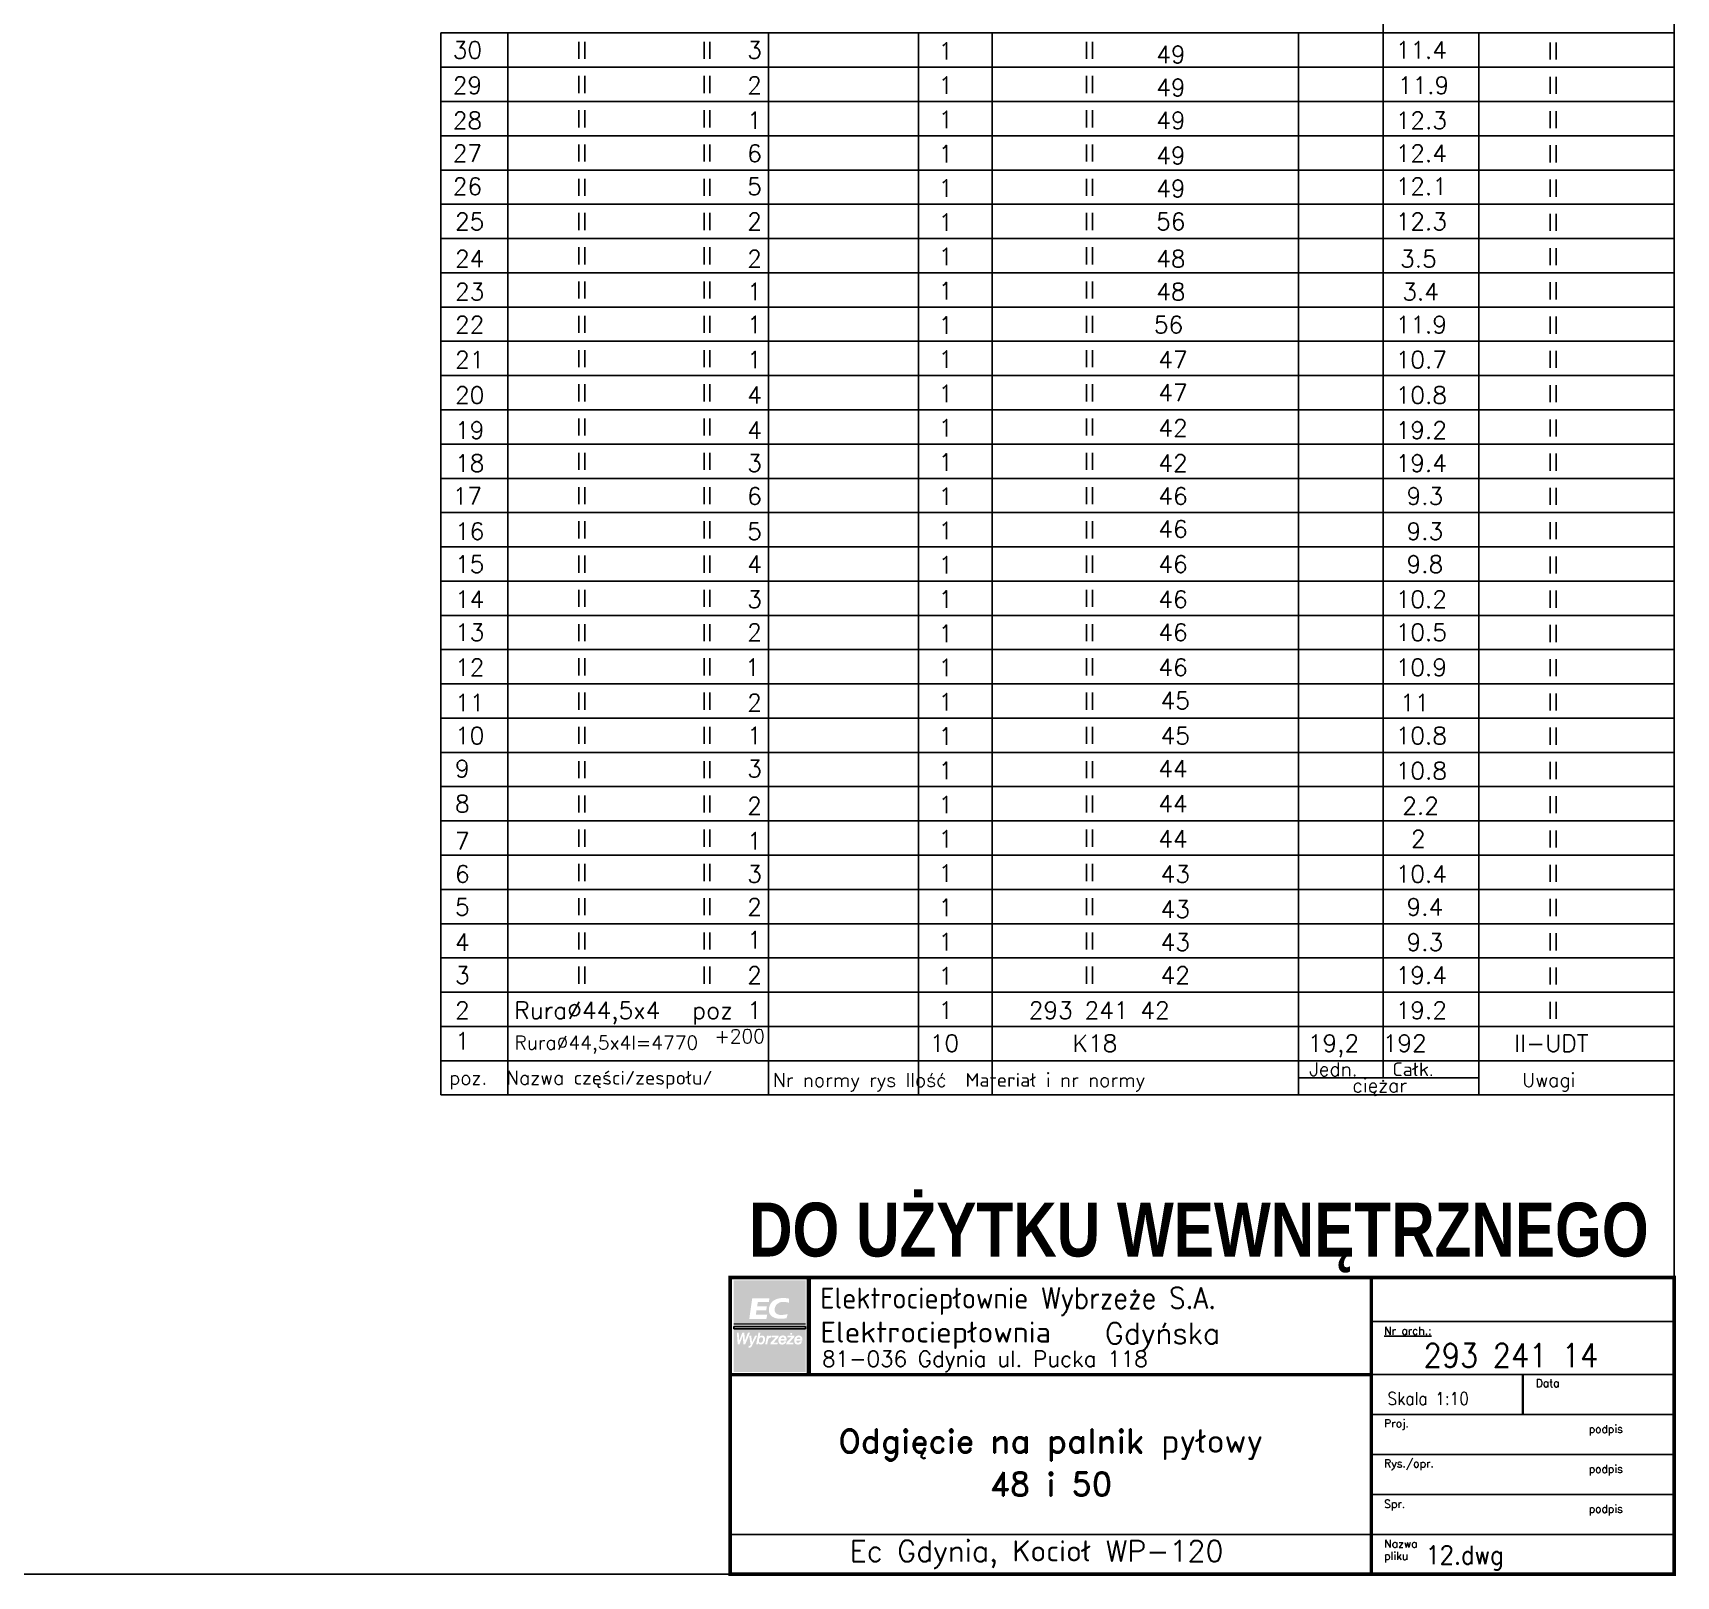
# Model space of a CAD drawing. Extents: x 5 to 1183, y 5 to 835.
# Drawn here: x 943.5 to 1183.3, y 4.7 to 230 of the extents above; entities that cross this region are included whole.
import ezdxf
from ezdxf.enums import TextEntityAlignment as Align

# ---------------------------------------------------------------- set-up
doc = ezdxf.new("R2010")
doc.units = 0
doc.header["$MEASUREMENT"] = 0
doc.linetypes.add('ACAD_ISO02W100', pattern=[15, 12, -3])
doc.layers.get('0').update_dxf_attribs({"linetype": 'CONTINUOUS'})
for name, color, linetype in [('CIENKA', 3, 'CONTINUOUS'), ('DO UŻYTKU WEWN', 5, 'CONTINUOUS'), ('LOGO', 7, 'CONTINUOUS'), ('TABELKA', 7, 'CONTINUOUS'), ('TABELKA_TRESC', 7, 'CONTINUOUS')]:
    doc.layers.add(name, color=color, linetype=linetype)
doc.styles.add('Arial_CE', font='ARIALBD.TTF')
doc.styles.add('PROSTA', font='romans', dxfattribs={"width": 0.9})
doc.styles.add('ROMAND', font='romand')
doc.styles.add('ROMANS', font='romans')

# ---------------------------------------------------------------- blocks, each defined once
blk = doc.blocks.new('DO_UŻYTKU_WEWN')
at = {"layer": 'DO UŻYTKU WEWN', "style": 'Arial_CE', "width": 0.8}
blk.add_text('DO UŻYTKU WEWNĘTRZNEGO', height=5.3731, dxfattribs=at).set_placement((77.43, 40.45))
blk = doc.blocks.new('tab_pdst1b')
at = {"layer": 'LOGO'}
h = blk.add_hatch(color=5, dxfattribs=at)
h.paths.add_polyline_path([(-108.29, 36.63), (-117.26, 36.63), (-117.26, 31.24), (-108.29, 31.24)])
h.paths.add_polyline_path([(-114.95, 34.41), (-112.81, 34.41), (-112.87, 33.95), (-114.24, 33.95), (-114.34, 33.41), (-113.12, 33.41), (-113.2, 32.92), (-114.41, 32.92), (-114.5, 32.35), (-113.08, 32.35), (-113.18, 31.85), (-115.31, 31.85)], flags=16)
edge = h.paths.add_edge_path(flags=16)
edge.add_spline(control_points=[(-110.67, 31.92), (-110.71, 31.91), (-110.87, 31.89), (-111.19, 31.88), (-111.58, 31.86), (-111.95, 31.9), (-112.24, 32), (-112.48, 32.14), (-112.66, 32.31), (-112.81, 32.54), (-112.89, 32.88), (-112.86, 33.26), (-112.73, 33.6), (-112.58, 33.85), (-112.41, 34.04), (-112.2, 34.18), (-111.94, 34.31), (-111.65, 34.39), (-111.37, 34.44), (-111.12, 34.45), (-110.87, 34.44), (-110.61, 34.42), (-110.44, 34.39), (-110.35, 34.37)], knot_values=[0, 0, 0, 0, 5.545117, 20.150081, 39.09584, 53.028048, 66.507904, 76.187208, 86.912886, 96.947777, 109.850248, 128.63836, 143.373689, 154.673763, 164.585796, 174.096456, 185.785444, 200.408128, 210.777718, 221.391979, 230.864857, 242.080635, 252.890603, 252.890603, 252.890603, 252.890603], degree=3, periodic=0)
edge.add_line((-110.35, 34.37), (-110.35, 33.86))
edge.add_spline(control_points=[(-110.35, 33.86), (-110.42, 33.87), (-110.57, 33.9), (-110.81, 33.96), (-111.06, 33.97), (-111.31, 33.95), (-111.52, 33.9), (-111.71, 33.78), (-111.88, 33.67), (-112.01, 33.51), (-112.09, 33.34), (-112.14, 33.15), (-112.18, 32.95), (-112.12, 32.75), (-112.02, 32.59), (-111.87, 32.45), (-111.67, 32.37), (-111.45, 32.32), (-111.21, 32.33), (-110.91, 32.37), (-110.67, 32.41), (-110.53, 32.44)], knot_values=[0, 0, 0, 0, 8.321333, 18.984213, 30.931162, 39.111334, 49.311486, 57.534285, 67.003222, 73.986253, 82.622997, 89.878916, 98.450161, 107.036266, 114.863509, 122.099211, 131.599549, 140.886681, 149.410568, 160.852747, 178.946696, 178.946696, 178.946696, 178.946696], degree=3, periodic=0)
edge.add_line((-110.53, 32.44), (-110.67, 31.92))
blk.add_hatch(color=1, dxfattribs=at).paths.add_polyline_path([(-108.29, 30.6), (-108.29, 30.89), (-117.26, 30.89), (-117.26, 30.6)])
h = blk.add_hatch(color=5, dxfattribs=at)
h.paths.add_polyline_path([(-108.29, 30.6), (-117.26, 30.6), (-117.26, 25.24), (-108.29, 25.24)])
h.paths.add_polyline_path([(-111.65, 29.75), (-111.69, 29.54), (-112.28, 28.9), (-111.76, 28.9), (-111.8, 28.68), (-112.69, 28.68), (-112.64, 28.89), (-112.04, 29.53), (-112.54, 29.53), (-112.49, 29.75)], flags=16)
edge = h.paths.add_edge_path(flags=16)
edge.add_spline(control_points=[(-110.71, 29.03), (-110.72, 28.99), (-110.73, 28.92), (-110.8, 28.83), (-110.86, 28.76), (-110.94, 28.7), (-111.04, 28.67), (-111.14, 28.64), (-111.25, 28.65), (-111.37, 28.65), (-111.49, 28.69), (-111.58, 28.77), (-111.62, 28.88), (-111.67, 28.98), (-111.69, 29.1), (-111.69, 29.23), (-111.66, 29.35), (-111.62, 29.47), (-111.55, 29.57), (-111.47, 29.66), (-111.36, 29.74), (-111.23, 29.77), (-111.1, 29.78), (-111, 29.77), (-110.9, 29.73), (-110.8, 29.68), (-110.73, 29.59), (-110.68, 29.49), (-110.67, 29.37), (-110.67, 29.27), (-110.67, 29.18), (-110.68, 29.13), (-110.68, 29.11)], knot_values=[0, 0, 0, 0, 5.330932, 8.971056, 13.059181, 17.216661, 21.006275, 25.22356, 30.014155, 34.64093, 40.560546, 45.515219, 49.125755, 54.74064, 59.129202, 64.005573, 69.86606, 74.838632, 79.660708, 84.426811, 89.397025, 96.160564, 100.53013, 105.262004, 109.134814, 113.835904, 118.174181, 122.775678, 128.168823, 132.247241, 135.892083, 138.428178, 138.428178, 138.428178, 138.428178], degree=3, periodic=0)
edge.add_line((-110.68, 29.11), (-111.41, 29.11))
edge.add_spline(control_points=[(-111.41, 29.11), (-111.41, 29.1), (-111.41, 29.05), (-111.4, 28.97), (-111.34, 28.9), (-111.25, 28.87), (-111.17, 28.87), (-111.08, 28.89), (-111.02, 28.95), (-111, 29.01), (-110.99, 29.03)], knot_values=[0, 0, 0, 0, 2.171552, 5.597434, 9.572333, 12.998792, 16.725866, 20.260926, 23.649766, 27.244757, 27.244757, 27.244757, 27.244757], degree=3, periodic=0)
edge.add_line((-110.99, 29.03), (-110.71, 29.03))
edge = h.paths.add_edge_path(flags=0)
edge.add_spline(control_points=[(-111.37, 29.32), (-111.36, 29.35), (-111.34, 29.41), (-111.3, 29.49), (-111.24, 29.53), (-111.17, 29.55), (-111.11, 29.55), (-111.05, 29.54), (-111, 29.52), (-110.95, 29.46), (-110.94, 29.39), (-110.94, 29.34), (-110.94, 29.32)], knot_values=[0, 0, 0, 0, 3.944676, 7.5848, 10.389659, 12.91437, 15.581713, 17.84345, 20.185338, 23.149243, 26.400899, 28.731676, 28.731676, 28.731676, 28.731676], degree=3, periodic=0)
edge.add_line((-110.94, 29.32), (-111.37, 29.32))
edge = h.paths.add_edge_path(flags=16)
edge.add_line((-112.56, 29.76), (-112.61, 29.5))
edge.add_spline(control_points=[(-112.61, 29.5), (-112.62, 29.5), (-112.64, 29.5), (-112.68, 29.5), (-112.74, 29.5), (-112.81, 29.48), (-112.86, 29.44), (-112.9, 29.38), (-112.94, 29.33), (-112.95, 29.29), (-112.96, 29.27)], knot_values=[0, 0, 0, 0, 0.886286, 2.319551, 5.18608, 8.198293, 10.978112, 13.659275, 16.315534, 18.880324, 18.880324, 18.880324, 18.880324], degree=3, periodic=0)
edge.add_line((-112.96, 29.27), (-113.08, 28.68))
edge.add_line((-113.08, 28.68), (-113.32, 28.68))
edge.add_line((-113.32, 28.68), (-113.11, 29.74))
edge.add_line((-113.11, 29.74), (-112.88, 29.74))
edge.add_line((-112.88, 29.74), (-112.91, 29.6))
edge.add_spline(control_points=[(-112.91, 29.6), (-112.9, 29.62), (-112.88, 29.66), (-112.82, 29.71), (-112.76, 29.74), (-112.69, 29.77), (-112.62, 29.76), (-112.58, 29.76), (-112.56, 29.76)], knot_values=[0, 0, 0, 0, 2.953488, 5.758229, 8.724333, 11.529694, 15.047837, 17.035835, 17.035835, 17.035835, 17.035835], degree=3, periodic=0)
h.paths.add_polyline_path([(-110.53, 29.75), (-109.69, 29.75), (-109.73, 29.54), (-110.32, 28.9), (-109.8, 28.9), (-109.84, 28.68), (-110.72, 28.68), (-110.68, 28.89), (-110.08, 29.53), (-110.58, 29.53)], flags=16)
h.paths.add_polyline_path([(-110.17, 30.09), (-109.96, 30.09), (-110, 29.86), (-110.22, 29.86)], flags=16)
edge = h.paths.add_edge_path(flags=16)
edge.add_spline(control_points=[(-114.02, 29.64), (-114, 29.66), (-113.97, 29.69), (-113.91, 29.74), (-113.84, 29.76), (-113.77, 29.76), (-113.71, 29.77), (-113.65, 29.76), (-113.59, 29.74), (-113.53, 29.72), (-113.48, 29.68), (-113.45, 29.64), (-113.41, 29.59), (-113.38, 29.53), (-113.36, 29.45), (-113.35, 29.37), (-113.35, 29.28), (-113.35, 29.21), (-113.36, 29.15), (-113.38, 29.09), (-113.4, 29.03), (-113.43, 28.96), (-113.47, 28.9), (-113.5, 28.83), (-113.56, 28.77), (-113.62, 28.72), (-113.7, 28.68), (-113.78, 28.65), (-113.87, 28.65), (-113.95, 28.65), (-114.03, 28.68), (-114.1, 28.71), (-114.14, 28.76), (-114.18, 28.8), (-114.19, 28.83), (-114.19, 28.84)], knot_values=[0, 0, 0, 0, 3.159495, 6.022322, 8.885579, 11.904214, 14.390819, 16.894318, 19.501314, 21.905604, 24.393716, 26.938426, 28.93735, 32.012849, 35.436158, 38.947397, 41.930188, 45.600534, 47.852672, 50.035128, 53.072429, 56.034915, 58.913525, 62.378085, 65.633397, 68.496224, 71.983829, 76.078304, 78.914782, 83.069951, 86.238154, 89.136223, 92.10929, 94.384464, 95.792693, 95.792693, 95.792693, 95.792693], degree=3, periodic=0)
edge.add_line((-114.19, 28.84), (-114.22, 28.69))
edge.add_line((-114.22, 28.69), (-114.45, 28.69))
edge.add_line((-114.45, 28.69), (-114.17, 30.11))
edge.add_line((-114.17, 30.11), (-113.93, 30.11))
edge.add_line((-113.93, 30.11), (-114.02, 29.64))
edge = h.paths.add_edge_path(flags=0)
edge.add_spline(control_points=[(-113.94, 29.53), (-113.92, 29.54), (-113.88, 29.56), (-113.8, 29.57), (-113.72, 29.55), (-113.66, 29.51), (-113.62, 29.45), (-113.6, 29.38), (-113.6, 29.29), (-113.61, 29.2), (-113.63, 29.12), (-113.67, 29.04), (-113.7, 28.98), (-113.76, 28.93), (-113.81, 28.89), (-113.87, 28.88), (-113.94, 28.87), (-114.01, 28.89), (-114.09, 28.95), (-114.11, 29.05), (-114.12, 29.13), (-114.11, 29.22), (-114.09, 29.31), (-114.05, 29.39), (-114, 29.47), (-113.96, 29.51), (-113.94, 29.53)], knot_values=[0, 0, 0, 0, 2.843962, 5.963514, 9.237021, 12.607259, 14.683982, 17.356499, 21.75261, 25.858572, 29.024179, 32.184085, 35.59658, 38.395183, 41.050896, 43.894398, 45.928109, 49.184917, 53.321418, 57.041416, 60.841035, 63.90557, 67.692867, 71.737804, 75.475531, 78.808174, 78.808174, 78.808174, 78.808174], degree=3, periodic=0)
edge = h.paths.add_edge_path(flags=16)
edge.add_spline(control_points=[(-108.74, 29.03), (-108.75, 28.99), (-108.76, 28.92), (-108.83, 28.83), (-108.89, 28.76), (-108.97, 28.7), (-109.06, 28.67), (-109.16, 28.64), (-109.28, 28.65), (-109.4, 28.65), (-109.52, 28.69), (-109.61, 28.77), (-109.65, 28.88), (-109.7, 28.98), (-109.72, 29.1), (-109.72, 29.23), (-109.69, 29.35), (-109.65, 29.47), (-109.58, 29.57), (-109.5, 29.66), (-109.39, 29.74), (-109.26, 29.77), (-109.13, 29.78), (-109.03, 29.77), (-108.92, 29.73), (-108.83, 29.68), (-108.76, 29.59), (-108.71, 29.49), (-108.69, 29.37), (-108.7, 29.27), (-108.7, 29.18), (-108.71, 29.13), (-108.71, 29.11)], knot_values=[0, 0, 0, 0, 5.330932, 8.971056, 13.059181, 17.216661, 21.006275, 25.22356, 30.014155, 34.64093, 40.560546, 45.515219, 49.125755, 54.74064, 59.129202, 64.005573, 69.86606, 74.838632, 79.660708, 84.426811, 89.397025, 96.160564, 100.53013, 105.262004, 109.134814, 113.835904, 118.174181, 122.775678, 128.168823, 132.247241, 135.892083, 138.428178, 138.428178, 138.428178, 138.428178], degree=3, periodic=0)
edge.add_line((-108.71, 29.11), (-109.44, 29.11))
edge.add_spline(control_points=[(-109.44, 29.11), (-109.44, 29.1), (-109.44, 29.05), (-109.43, 28.97), (-109.37, 28.9), (-109.28, 28.87), (-109.2, 28.87), (-109.11, 28.89), (-109.05, 28.95), (-109.03, 29.01), (-109.02, 29.03)], knot_values=[0, 0, 0, 0, 2.171552, 5.597434, 9.572333, 12.998792, 16.725866, 20.260926, 23.649766, 27.244757, 27.244757, 27.244757, 27.244757], degree=3, periodic=0)
edge.add_line((-109.02, 29.03), (-108.74, 29.03))
edge = h.paths.add_edge_path(flags=0)
edge.add_spline(control_points=[(-109.4, 29.32), (-109.39, 29.35), (-109.37, 29.41), (-109.33, 29.49), (-109.27, 29.53), (-109.2, 29.55), (-109.14, 29.55), (-109.08, 29.54), (-109.03, 29.52), (-108.98, 29.46), (-108.97, 29.39), (-108.97, 29.34), (-108.97, 29.32)], knot_values=[0, 0, 0, 0, 3.944676, 7.5848, 10.389659, 12.91437, 15.581713, 17.84345, 20.185338, 23.149243, 26.400899, 28.731676, 28.731676, 28.731676, 28.731676], degree=3, periodic=0)
edge.add_line((-108.97, 29.32), (-109.4, 29.32))
edge = h.paths.add_edge_path(flags=16)
edge.add_line((-114.34, 29.74), (-115, 28.45))
edge.add_spline(control_points=[(-115, 28.45), (-115.01, 28.44), (-115.03, 28.41), (-115.06, 28.36), (-115.1, 28.32), (-115.15, 28.29), (-115.21, 28.27), (-115.28, 28.26), (-115.35, 28.27), (-115.4, 28.28), (-115.42, 28.28)], knot_values=[0, 0, 0, 0, 2.417823, 4.2757, 6.544707, 9.314726, 11.848441, 14.45222, 17.769329, 20.448222, 20.448222, 20.448222, 20.448222], degree=3, periodic=0)
edge.add_line((-115.42, 28.28), (-115.38, 28.49))
edge.add_spline(control_points=[(-115.38, 28.49), (-115.37, 28.48), (-115.34, 28.48), (-115.29, 28.48), (-115.25, 28.49), (-115.21, 28.53), (-115.18, 28.58), (-115.16, 28.61), (-115.15, 28.63)], knot_values=[0, 0, 0, 0, 1.772709, 3.536585, 5.600632, 7.472108, 9.838446, 12.543302, 12.543302, 12.543302, 12.543302], degree=3, periodic=0)
edge.add_line((-115.15, 28.63), (-115.32, 29.74))
edge.add_line((-115.32, 29.74), (-115.07, 29.74))
edge.add_line((-115.07, 29.74), (-114.97, 28.93))
edge.add_line((-114.97, 28.93), (-114.6, 29.74))
edge.add_line((-114.6, 29.74), (-114.34, 29.74))
h.paths.add_polyline_path([(-115.23, 30.11), (-115.81, 28.68), (-116.05, 28.68), (-116.12, 29.72), (-116.53, 28.69), (-116.76, 28.69), (-116.86, 30.11), (-116.63, 30.11), (-116.57, 29.14), (-116.19, 30.11), (-115.93, 30.11), (-115.86, 29.14), (-115.48, 30.11)], flags=16)
at = {"layer": 'LOGO', "color": 5, "lineweight": 5}
blk.add_line((-117.26, 31.24), (-108.29, 31.24), dxfattribs=at)
at = {"layer": 'LOGO', "color": 1}
for p, q in [((-108.29, 30.89), (-117.26, 30.89)), ((-117.26, 30.89), (-117.26, 30.6)), ((-108.29, 30.6), (-108.29, 30.89)), ((-117.26, 30.6), (-108.29, 30.6))]:
    blk.add_line(p, q, dxfattribs=at)
at = {"layer": 'TABELKA'}
blk.add_line((-37.75, 4.98), (-117.69, 4.98), dxfattribs=at)
at = {"layer": 'TABELKA', "const_width": 0.458}
blk.add_lwpolyline([(-117.69, 0), (-117.69, 37), (0, 37), (0, 0)], close=True, dxfattribs=at)
at = {"layer": 'TABELKA'}
for points, const_width in [([(-107.89, 37), (-107.89, 24.9)], 0.5), ([(-37.75, 37), (-37.75, 0)], 0.417), ([(0, 31.51), (-37.75, 31.51)], 0.208), ([(-37.75, 24.9), (-117.48, 24.9)], 0.417), ([(0, 24.9), (-37.75, 24.9)], 0.208), ([(-18.88, 19.92), (-18.88, 24.9)], 0.327), ([(0, 19.92), (-37.75, 19.92)], 0.208), ([(0, 14.94), (-37.75, 14.94)], 0.208), ([(-37.75, 9.96), (0, 9.96)], 0.208), ([(-37.75, 4.98), (0, 4.98)], 0.208)]:
    blk.add_lwpolyline(points, dxfattribs=dict(at, const_width=const_width))
at = {"layer": 'TABELKA_TRESC'}
for s, height, style, p in [('%%UNr arch.:%%U', 0.9807, 'ROMAND', (-36.16, 29.87)), ('podpis', 0.981, 'ROMANS', (-10.67, 17.63)), ('Rys./opr.', 0.981, 'ROMANS', (-36.16, 13.33)), ('podpis', 0.981, 'ROMANS', (-10.67, 12.65)), ('podpis', 0.981, 'ROMANS', (-10.67, 7.67))]:
    blk.add_text(s, height=height, dxfattribs=dict(at, style=style)).set_placement(p)
at = {"layer": 'TABELKA_TRESC', "lineweight": 0, "style": 'ROMANS'}
for s, p in [('Data', (-17.28, 23.34)), ('Proj.', (-36.16, 18.33)), ('Spr.', (-36.16, 8.29)), ('Nazwa ', (-36.16, 3.33)), ('pliku', (-36.16, 1.8))]:
    blk.add_text(s, height=0.981, dxfattribs=at).set_placement(p)
at = {"layer": 'TABELKA_TRESC', "style": 'PROSTA', "width": 0.9}
blk.add_attdef('0-022', (-106.46, 33.12), '', height=2.62, dxfattribs=at)
at = {"layer": 'TABELKA_TRESC', "lineweight": 0, "style": 'PROSTA', "flags": 4}
for tag, p in [('0-012', (-36.67, 34.46)), ('0-013', (-36.64, 32.04)), ('0-008', (-33.37, 15.75)), ('0-010', (-33.37, 10.75)), ('0-011', (-33.39, 5.81))]:
    blk.add_attdef(tag, p, '', height=1.96, dxfattribs=at)
at = {"layer": 'TABELKA_TRESC', "style": 'PROSTA'}
for tag, p, height in [('0-023', (-106.46, 28.89), 2.62), ('0-025', (-106.24, 25.89), 1.96)]:
    blk.add_attdef(tag, p, '', height=height, dxfattribs=at)
at = {"layer": 'TABELKA_TRESC'}
for tag, p, height, style, flags in [('0-014', (-70.98, 28.72), 2.62, 'PROSTA', 4), ('0-024', (-48.14, 21.95), 1.96, 'ROMAND', 1), ('0-021', (-48.14, 19.33), 1.96, 'ROMAND', 1), ('0-020', (-48.45, 16.82), 1.96, 'ROMAND', 1), ('0-018', (-48.45, 14.3), 1.96, 'ROMAND', 1), ('0-019', (-48.58, 11.66), 1.96, 'ROMAND', 1), ('0-017', (-48.58, 9.02), 1.96, 'ROMAND', 1)]:
    blk.add_attdef(tag, p, '', height=height, dxfattribs=dict(at, style=style, flags=flags))
at = {"layer": 'TABELKA_TRESC', "lineweight": 0, "style": 'PROSTA'}
for tag, p, height, width in [('0-015', (-31.26, 25.82), 2.94, 0.9), ('0-016', (-35.76, 21.13), 1.56, 0.9), ('0-006', (-16.84, 20.68), 1.96, 0.8)]:
    blk.add_attdef(tag, p, '', height=height, dxfattribs=dict(at, width=width))
at = {"layer": 'TABELKA_TRESC', "flags": 4}
for tag, height, style, p in [('0-001', 2.94, 'ROMAND', (-77.72, 21.18)), ('0-002', 2.94, 'ROMAND', (-77.72, 16.13)), ('0-003', 2.94, 'ROMAND', (-77.72, 11.26)), ('0-005', 2.62, 'PROSTA', (-77.72, 2.55))]:
    blk.add_attdef(tag, text='', height=height, dxfattribs=dict(at, style=style)).set_placement(p, align=Align.MIDDLE)
at = {"layer": 'TABELKA_TRESC', "style": 'ROMAND', "flags": 4}
blk.add_attdef('0-004', text='', height=1.96, dxfattribs=at).set_placement((-77.72, 5.84), align=Align.CENTER)
at = {"layer": 'TABELKA_TRESC', "lineweight": 0, "style": 'PROSTA', "width": 0.9, "flags": 4}
blk.add_attdef('0-007', text='', height=2.29, dxfattribs=at).set_placement((-31, 2.41), align=Align.MIDDLE_LEFT)

msp = doc.modelspace()

# ---------------------------------------------------------------- linework, layer by layer
msp.add_line((1183, 5), (1183, 75))
msp.add_lwpolyline([(5, 5), (1183, 5), (1183, 835), (5, 835)], close=True)
at = {"layer": 'CIENKA'}
for p, q in [((1140.53, 77.42), (1140.53, 399.96)), ((1003, 229.96), (1183, 229.96)), ((1003, 225), (1003, 229.96)), ((1012.76, 229.96), (1012.76, 225)), ((1050.81, 229.96), (1050.81, 225)), ((1072.68, 229.96), (1072.68, 225)), ((1083.46, 229.96), (1083.46, 225)), ((1128.16, 229.96), (1128.16, 225)), ((1154.48, 229.96), (1154.48, 225)), ((1003, 224.96), (1183, 224.96)), ((1003, 220), (1003, 224.96)), ((1012.76, 224.96), (1012.76, 220)), ((1050.81, 224.96), (1050.81, 220)), ((1072.68, 224.96), (1072.68, 220)), ((1083.46, 224.96), (1083.46, 220)), ((1128.16, 224.96), (1128.16, 220)), ((1154.48, 224.96), (1154.48, 220)), ((1003, 219.96), (1183, 219.96)), ((1003, 215), (1003, 219.96)), ((1012.76, 219.96), (1012.76, 215)), ((1050.81, 219.96), (1050.81, 215)), ((1072.68, 219.96), (1072.68, 215)), ((1083.46, 219.96), (1083.46, 215)), ((1128.16, 219.96), (1128.16, 215)), ((1154.48, 219.96), (1154.48, 215)), ((1003, 214.96), (1183, 214.96)), ((1003, 210), (1003, 214.96)), ((1012.76, 214.96), (1012.76, 210)), ((1050.81, 214.96), (1050.81, 210)), ((1072.68, 214.96), (1072.68, 210)), ((1083.46, 214.96), (1083.46, 210)), ((1128.16, 214.96), (1128.16, 210)), ((1154.48, 214.96), (1154.48, 210)), ((1003, 209.96), (1183, 209.96)), ((1003, 205), (1003, 209.96)), ((1012.76, 209.96), (1012.76, 205)), ((1050.81, 209.96), (1050.81, 205)), ((1072.68, 209.96), (1072.68, 205)), ((1083.46, 209.96), (1083.46, 205)), ((1128.16, 209.96), (1128.16, 205)), ((1154.48, 209.96), (1154.48, 205)), ((1003, 204.96), (1183, 204.96)), ((1003, 200), (1003, 204.96)), ((1012.76, 204.96), (1012.76, 200)), ((1050.81, 204.96), (1050.81, 200)), ((1072.68, 204.96), (1072.68, 200)), ((1083.46, 204.96), (1083.46, 200)), ((1128.16, 204.96), (1128.16, 200)), ((1154.48, 204.96), (1154.48, 200)), ((1003, 199.96), (1183, 199.96)), ((1003, 195), (1003, 199.96)), ((1012.76, 199.96), (1012.76, 195)), ((1050.81, 199.96), (1050.81, 195)), ((1072.68, 199.96), (1072.68, 195)), ((1083.46, 199.96), (1083.46, 195)), ((1128.16, 199.96), (1128.16, 195)), ((1154.48, 199.96), (1154.48, 195)), ((1003, 194.96), (1183, 194.96)), ((1003, 190), (1003, 194.96)), ((1012.76, 194.96), (1012.76, 190)), ((1050.81, 194.96), (1050.81, 190)), ((1072.68, 194.96), (1072.68, 190)), ((1083.46, 194.96), (1083.46, 190)), ((1128.16, 194.96), (1128.16, 190)), ((1154.48, 194.96), (1154.48, 190)), ((1003, 189.96), (1183, 189.96)), ((1003, 185), (1003, 189.96)), ((1012.76, 189.96), (1012.76, 185)), ((1050.81, 189.96), (1050.81, 185)), ((1072.68, 189.96), (1072.68, 185)), ((1083.46, 189.96), (1083.46, 185)), ((1128.16, 189.96), (1128.16, 185)), ((1154.48, 189.96), (1154.48, 185)), ((1003, 184.96), (1183, 184.96)), ((1003, 180), (1003, 184.96)), ((1012.76, 184.96), (1012.76, 180)), ((1050.81, 184.96), (1050.81, 180)), ((1072.68, 184.96), (1072.68, 180)), ((1083.46, 184.96), (1083.46, 180)), ((1128.16, 184.96), (1128.16, 180)), ((1154.48, 184.96), (1154.48, 180)), ((1003, 179.96), (1183, 179.96)), ((1003, 175), (1003, 179.96)), ((1012.76, 179.96), (1012.76, 175)), ((1050.81, 179.96), (1050.81, 175)), ((1072.68, 179.96), (1072.68, 175)), ((1083.46, 179.96), (1083.46, 175)), ((1128.16, 179.96), (1128.16, 175)), ((1154.48, 179.96), (1154.48, 175)), ((1003, 174.96), (1183, 174.96)), ((1003, 170), (1003, 174.96)), ((1012.76, 174.96), (1012.76, 170)), ((1050.81, 174.96), (1050.81, 170)), ((1072.68, 174.96), (1072.68, 170)), ((1083.46, 174.96), (1083.46, 170)), ((1128.16, 174.96), (1128.16, 170)), ((1154.48, 174.96), (1154.48, 170)), ((1003, 169.96), (1183, 169.96)), ((1003, 165), (1003, 169.96)), ((1012.76, 169.96), (1012.76, 165)), ((1050.81, 169.96), (1050.81, 165)), ((1072.68, 169.96), (1072.68, 165)), ((1083.46, 169.96), (1083.46, 165)), ((1128.16, 169.96), (1128.16, 165)), ((1154.48, 169.96), (1154.48, 165)), ((1003, 164.96), (1183, 164.96)), ((1003, 160), (1003, 164.96)), ((1012.76, 164.96), (1012.76, 160)), ((1050.81, 164.96), (1050.81, 160)), ((1072.68, 164.96), (1072.68, 160)), ((1083.46, 164.96), (1083.46, 160)), ((1128.16, 164.96), (1128.16, 160)), ((1154.48, 164.96), (1154.48, 160)), ((1003, 159.96), (1183, 159.96)), ((1003, 155), (1003, 159.96)), ((1012.76, 159.96), (1012.76, 155)), ((1050.81, 159.96), (1050.81, 155)), ((1072.68, 159.96), (1072.68, 155)), ((1083.46, 159.96), (1083.46, 155)), ((1128.16, 159.96), (1128.16, 155)), ((1154.48, 159.96), (1154.48, 155)), ((1003, 154.96), (1183, 154.96)), ((1003, 150), (1003, 154.96)), ((1012.76, 154.96), (1012.76, 150)), ((1050.81, 154.96), (1050.81, 150)), ((1072.68, 154.96), (1072.68, 150)), ((1083.46, 154.96), (1083.46, 150)), ((1128.16, 154.96), (1128.16, 150)), ((1154.48, 154.96), (1154.48, 150)), ((1003, 149.96), (1183, 149.96)), ((1003, 145), (1003, 149.96)), ((1012.76, 149.96), (1012.76, 145)), ((1050.81, 149.96), (1050.81, 145)), ((1072.68, 149.96), (1072.68, 145)), ((1083.46, 149.96), (1083.46, 145)), ((1128.16, 149.96), (1128.16, 145)), ((1154.48, 149.96), (1154.48, 145)), ((1003, 144.96), (1183, 144.96)), ((1003, 140), (1003, 144.96)), ((1012.76, 144.96), (1012.76, 140)), ((1050.81, 144.96), (1050.81, 140)), ((1072.68, 144.96), (1072.68, 140)), ((1083.46, 144.96), (1083.46, 140)), ((1128.16, 144.96), (1128.16, 140)), ((1154.48, 144.96), (1154.48, 140)), ((1003, 139.96), (1183, 139.96)), ((1003, 135), (1003, 139.96)), ((1012.76, 139.96), (1012.76, 135)), ((1050.81, 139.96), (1050.81, 135)), ((1072.68, 139.96), (1072.68, 135)), ((1083.46, 139.96), (1083.46, 135)), ((1128.16, 139.96), (1128.16, 135)), ((1154.48, 139.96), (1154.48, 135)), ((1003, 134.96), (1183, 134.96)), ((1003, 130), (1003, 134.96)), ((1012.76, 134.96), (1012.76, 130)), ((1050.81, 134.96), (1050.81, 130)), ((1072.68, 134.96), (1072.68, 130)), ((1083.46, 134.96), (1083.46, 130)), ((1128.16, 134.96), (1128.16, 130)), ((1154.48, 134.96), (1154.48, 130)), ((1003, 129.96), (1183, 129.96)), ((1003, 125), (1003, 129.96)), ((1012.76, 129.96), (1012.76, 125)), ((1050.81, 129.96), (1050.81, 125)), ((1072.68, 129.96), (1072.68, 125)), ((1083.46, 129.96), (1083.46, 125)), ((1128.16, 129.96), (1128.16, 125)), ((1154.48, 129.96), (1154.48, 125)), ((1003, 124.96), (1183, 124.96)), ((1003, 120), (1003, 124.96)), ((1012.76, 124.96), (1012.76, 120)), ((1050.81, 124.96), (1050.81, 120)), ((1072.68, 124.96), (1072.68, 120)), ((1083.46, 124.96), (1083.46, 120)), ((1128.16, 124.96), (1128.16, 120)), ((1154.48, 124.96), (1154.48, 120)), ((1003, 119.96), (1183, 119.96)), ((1003, 115), (1003, 119.96)), ((1012.76, 119.96), (1012.76, 115)), ((1050.81, 119.96), (1050.81, 115)), ((1072.68, 119.96), (1072.68, 115)), ((1083.46, 119.96), (1083.46, 115)), ((1128.16, 119.96), (1128.16, 115)), ((1154.48, 119.96), (1154.48, 115)), ((1003, 114.96), (1183, 114.96)), ((1003, 110), (1003, 114.96)), ((1012.76, 114.96), (1012.76, 110)), ((1050.81, 114.96), (1050.81, 110)), ((1072.68, 114.96), (1072.68, 110)), ((1083.46, 114.96), (1083.46, 110)), ((1128.16, 114.96), (1128.16, 110)), ((1154.48, 114.96), (1154.48, 110)), ((1003, 109.96), (1183, 109.96)), ((1003, 105), (1003, 109.96)), ((1012.76, 109.96), (1012.76, 105)), ((1050.81, 109.96), (1050.81, 105)), ((1072.68, 109.96), (1072.68, 105)), ((1083.46, 109.96), (1083.46, 105)), ((1128.16, 109.96), (1128.16, 105)), ((1154.48, 109.96), (1154.48, 105)), ((1003, 104.96), (1183, 104.96)), ((1003, 100), (1003, 104.96)), ((1012.76, 104.96), (1012.76, 100)), ((1050.81, 104.96), (1050.81, 100)), ((1072.68, 104.96), (1072.68, 100)), ((1083.46, 104.96), (1083.46, 100)), ((1128.16, 104.96), (1128.16, 100)), ((1154.48, 104.96), (1154.48, 100)), ((1003, 99.96), (1183, 99.96)), ((1003, 95), (1003, 99.96)), ((1012.76, 99.96), (1012.76, 95)), ((1050.81, 99.96), (1050.81, 95)), ((1072.68, 99.96), (1072.68, 95)), ((1083.46, 99.96), (1083.46, 95)), ((1128.16, 99.96), (1128.16, 95)), ((1154.48, 99.96), (1154.48, 95)), ((1003, 94.96), (1183, 94.96)), ((1003, 90), (1003, 94.96)), ((1012.76, 94.96), (1012.76, 90)), ((1050.81, 94.96), (1050.81, 90)), ((1072.68, 94.96), (1072.68, 90)), ((1083.46, 94.96), (1083.46, 90)), ((1128.16, 94.96), (1128.16, 90)), ((1154.48, 94.96), (1154.48, 90)), ((1003, 89.96), (1183, 89.96)), ((1003, 85), (1003, 89.96)), ((1012.76, 89.96), (1012.76, 85)), ((1050.81, 89.96), (1050.81, 85)), ((1072.68, 89.96), (1072.68, 85)), ((1083.46, 89.96), (1083.46, 85)), ((1128.16, 89.96), (1128.16, 85)), ((1154.48, 89.96), (1154.48, 85)), ((1003, 84.96), (1183, 84.96)), ((1003, 80), (1003, 84.96)), ((1012.76, 84.96), (1012.76, 80)), ((1050.81, 84.96), (1050.81, 80)), ((1072.68, 84.96), (1072.68, 80)), ((1083.46, 84.96), (1083.46, 80)), ((1128.16, 84.96), (1128.16, 80)), ((1154.48, 84.96), (1154.48, 80)), ((1003, 75), (1003, 79.96)), ((1003, 79.96), (1183, 79.96)), ((1012.76, 79.96), (1012.76, 75)), ((1050.81, 79.96), (1050.81, 75)), ((1072.68, 79.96), (1072.68, 75)), ((1083.46, 79.96), (1083.46, 75)), ((1128.16, 79.96), (1128.16, 75)), ((1154.48, 79.96), (1154.48, 75)), ((1128.16, 77.48), (1154.48, 77.48)), ((1003, 75), (1183, 75))]:
    msp.add_line(p, q, dxfattribs=at)

# ---------------------------------------------------------------- block references
at = {"xscale": 1.463342182279517, "yscale": 1.463342182279517, "zscale": 1.463342182279517}
msp.add_blockref('DO_UŻYTKU_WEWN', (934.66, -7.81), dxfattribs=at)
at = {"linetype": 'ACAD_ISO02W100'}
ref = msp.add_blockref('tab_pdst1b', (1183, 5), dxfattribs=dict(at, xscale=1.170673745823547, yscale=1.17067374582363, zscale=1.170673745823614))
ref.add_attrib('0-002', 'Odgięcie na palnik pyłowy', dxfattribs={"layer": 'TABELKA_TRESC', "height": 3.4444, "style": 'ROMAND', "flags": 4}).set_placement((1092.02, 23.88), align=Align.MIDDLE)
ref.add_attrib('0-003', '48 i 50', dxfattribs={"layer": 'TABELKA_TRESC', "height": 3.444, "style": 'ROMAND', "flags": 4}).set_placement((1092.02, 18.18), align=Align.MIDDLE)
ref.add_attrib('0-005', 'Ec Gdynia, Kocioł WP-120  ', dxfattribs={"layer": 'TABELKA_TRESC', "height": 3.0617, "style": 'PROSTA', "flags": 4}).set_placement((1092.02, 7.98), align=Align.MIDDLE)
ref.add_attrib('0-007', '12.dwg', dxfattribs={"layer": 'TABELKA_TRESC', "lineweight": 0, "height": 2.679, "style": 'PROSTA', "width": 0.9, "flags": 4}).set_placement((1146.71, 7.83), align=Align.MIDDLE_LEFT)
ref.add_attrib('0-014', 'Gdyńska', (1099.91, 38.62), dxfattribs={"layer": 'TABELKA_TRESC', "height": 3.062, "style": 'PROSTA', "flags": 4})
ref.add_attrib('0-015', '293 241 14', (1146.41, 35.23), dxfattribs={"layer": 'TABELKA_TRESC', "lineweight": 0, "height": 3.444, "style": 'PROSTA', "width": 0.9})
ref.add_attrib('0-016', 'Skala 1:10 ', (1141.14, 29.74), dxfattribs={"layer": 'TABELKA_TRESC', "lineweight": 0, "height": 1.8237, "style": 'PROSTA', "width": 0.9})
ref.add_attrib('0-022', 'Elektrociepłownie Wybrzeże S.A.', (1058.37, 43.78), dxfattribs={"layer": 'TABELKA_TRESC', "height": 3.0617, "style": 'PROSTA', "width": 0.9})
ref.add_attrib('0-023', 'Elektrociepłownia', (1058.37, 38.82), dxfattribs={"layer": 'TABELKA_TRESC', "height": 3.0617, "style": 'PROSTA'})
ref.add_attrib('0-025', '81-036 Gdynia ul. Pucka 118', (1058.63, 35.3), dxfattribs={"layer": 'TABELKA_TRESC', "height": 2.2962, "style": 'PROSTA'})

# ---------------------------------------------------------------- texts
at = {"layer": 'CIENKA', "style": 'ROMANS'}
for s, height, p in [('30', 2.5, (1004.73, 226.23)), ('II', 2.5, (1022.71, 226.19)), ('II', 2.5, (1040.98, 226.19)), ('3', 2.5, (1047.7, 226.23)), ('1', 2.5, (1075.61, 226.07)), ('II', 2.5, (1096.8, 226.19)), ('49', 2.5, (1107.38, 225.57)), ('11.4', 2.5, (1142.33, 226.23)), ('II', 2.5, (1164.46, 226.07)), ('29', 2.5, (1004.73, 221.08)), ('II', 2.5, (1022.71, 221.19)), ('II', 2.5, (1040.98, 221.19)), ('2', 2.5, (1047.7, 221.08)), ('1', 2.5, (1075.61, 221.07)), ('II', 2.5, (1096.8, 221.19)), ('49', 2.5, (1107.38, 220.76)), ('11.9', 2.5, (1142.65, 221.08)), ('II', 2.5, (1164.46, 221.07)), ('28', 2.5, (1004.73, 215.95)), ('II', 2.5, (1022.71, 216.19)), ('II', 2.5, (1040.98, 216.19)), ('1', 2.5, (1047.7, 215.95)), ('1', 2.5, (1075.61, 216.07)), ('II', 2.5, (1096.8, 216.19)), ('49', 2.5, (1107.38, 215.95)), ('12.3', 2.5, (1142.33, 215.95)), ('II', 2.5, (1164.46, 216.07)), ('27', 2.5, (1004.73, 211.14)), ('II', 2.5, (1022.71, 211.19)), ('II', 2.5, (1040.98, 211.19)), ('6', 2.5, (1047.7, 211.14)), ('1', 2.5, (1075.61, 211.07)), ('II', 2.5, (1096.8, 211.19)), ('12.4', 2.5, (1142.33, 211.14)), ('II', 2.5, (1164.46, 211.07)), ('49', 2.5, (1107.38, 210.83)), ('26', 2.5, (1004.73, 206.33)), ('II', 2.5, (1022.71, 206.19)), ('II', 2.5, (1040.98, 206.19)), ('5', 2.5, (1047.7, 206.33)), ('II', 2.5, (1096.8, 206.19)), ('12.1', 2.5, (1142.33, 206.33)), ('1', 2.5, (1075.61, 206.07)), ('49', 2.5, (1107.38, 206.01)), ('II', 2.5, (1164.46, 206.07)), ('25', 2.5, (1005.06, 201.2)), ('II', 2.5, (1022.71, 201.19)), ('II', 2.5, (1040.98, 201.19)), ('2', 2.5, (1047.7, 201.2)), ('1', 2.5, (1075.61, 201.07)), ('II', 2.5, (1096.8, 201.19)), ('56', 2.5, (1107.38, 201.2)), ('12.3', 2.5, (1142.33, 201.2)), ('II', 2.5, (1164.46, 201.07)), ('24', 2.5, (1005.06, 195.76)), ('II', 2.5, (1022.71, 196.19)), ('II', 2.5, (1040.98, 196.19)), ('2', 2.5, (1047.7, 195.76)), ('1', 2.5, (1075.61, 196.07)), ('II', 2.5, (1096.8, 196.19)), ('48', 2.5, (1107.38, 195.76)), ('3.5', 2.5, (1142.98, 195.76)), ('II', 2.5, (1164.46, 196.07)), ('23', 2.5, (1005.06, 190.95)), ('II', 2.5, (1022.71, 191.19)), ('II', 2.5, (1040.98, 191.19)), ('1', 2.5, (1047.7, 190.95)), ('1', 2.5, (1075.61, 191.07)), ('II', 2.5, (1096.8, 191.19)), ('48', 2.5, (1107.38, 190.95)), ('3.4', 2.5, (1143.3, 190.95)), ('II', 2.5, (1164.46, 191.07)), ('22', 2.5, (1005.06, 186.14)), ('II', 2.5, (1022.71, 186.19)), ('II', 2.5, (1040.98, 186.19)), ('1', 2.5, (1047.7, 186.14)), ('1', 2.5, (1075.61, 186.07)), ('II', 2.5, (1096.8, 186.19)), ('56', 2.5, (1107.05, 186.14)), ('11.9', 2.5, (1142.33, 186.14)), ('II', 2.5, (1164.46, 186.07)), ('21', 2.5, (1005.06, 181.02)), ('II', 2.5, (1022.71, 181.19)), ('II', 2.5, (1040.98, 181.19)), ('1', 2.5, (1047.7, 181.02)), ('1', 2.5, (1075.61, 181.07)), ('II', 2.5, (1096.8, 181.19)), ('47', 2.5, (1107.7, 181.02)), ('10.7', 2.5, (1142.33, 181.02)), ('II', 2.5, (1164.46, 181.07)), ('20', 2.5, (1005.06, 175.86)), ('II', 2.5, (1022.71, 176.19)), ('II', 2.5, (1040.98, 176.19)), ('4', 2.5, (1047.7, 175.86)), ('1', 2.5, (1075.61, 176.07)), ('II', 2.5, (1096.8, 176.19)), ('47', 2.5, (1107.7, 176.2)), ('10.8', 2.5, (1142.33, 175.86)), ('II', 2.5, (1164.46, 176.07)), ('19', 2.5, (1005.06, 170.74)), ('II', 2.5, (1022.71, 171.19)), ('II', 2.5, (1040.98, 171.19)), ('4', 2.5, (1047.7, 170.74)), ('1', 2.5, (1075.61, 171.07)), ('II', 2.5, (1096.8, 171.19)), ('42', 2.5, (1107.7, 171.05)), ('19.2', 2.5, (1142.33, 170.74)), ('II', 2.5, (1164.46, 171.07)), ('18', 2.5, (1005.06, 165.93)), ('II', 2.5, (1022.71, 166.19)), ('II', 2.5, (1040.98, 166.19)), ('3', 2.5, (1047.7, 165.93)), ('1', 2.5, (1075.61, 166.07)), ('II', 2.5, (1096.8, 166.19)), ('42', 2.5, (1107.7, 165.93)), ('19.4', 2.5, (1142.33, 165.93)), ('II', 2.5, (1164.46, 166.07)), ('17', 2.5, (1004.73, 161.12)), ('II', 2.5, (1022.71, 161.19)), ('II', 2.5, (1040.98, 161.19)), ('6', 2.5, (1047.7, 161.12)), ('1', 2.5, (1075.61, 161.07)), ('II', 2.5, (1096.8, 161.19)), ('46', 2.5, (1107.7, 161.12)), ('9.3', 2.5, (1143.92, 161.12)), ('II', 2.5, (1164.46, 161.07)), ('16', 2.5, (1005.06, 155.99)), ('II', 2.5, (1022.71, 156.19)), ('II', 2.5, (1040.98, 156.19)), ('5', 2.5, (1047.7, 155.99)), ('1', 2.5, (1075.61, 156.07)), ('II', 2.5, (1096.8, 156.19)), ('46', 2.5, (1107.7, 156.31)), ('9.3', 2.5, (1143.92, 155.99)), ('II', 2.5, (1164.46, 156.07)), ('15', 2.5, (1005.06, 151.18)), ('II', 2.5, (1022.71, 151.19)), ('II', 2.5, (1040.98, 151.19)), ('4', 2.5, (1047.7, 151.18)), ('1', 2.5, (1075.61, 151.07)), ('II', 2.5, (1096.8, 151.19)), ('46', 2.5, (1107.7, 151.18)), ('9.8', 2.5, (1143.92, 151.18)), ('II', 2.5, (1164.46, 151.07)), ('II', 2.5, (1022.71, 146.19)), ('II', 2.5, (1040.98, 146.19)), ('II', 2.5, (1096.8, 146.19)), ('14', 2.5, (1005.06, 146.06)), ('3', 2.5, (1047.7, 146.06)), ('1', 2.5, (1075.61, 146.07)), ('46', 2.5, (1107.7, 146.06)), ('10.2', 2.5, (1142.33, 146.06)), ('II', 2.5, (1164.46, 146.07)), ('13', 2.5, (1005.06, 141.24)), ('II', 2.5, (1022.71, 141.19)), ('II', 2.5, (1040.98, 141.19)), ('2', 2.5, (1047.7, 141.24)), ('1', 2.5, (1075.61, 141.07)), ('II', 2.5, (1096.8, 141.19)), ('46', 2.5, (1107.7, 141.24)), ('10.5', 2.5, (1142.33, 141.24)), ('II', 2.5, (1164.46, 141.07)), ('12', 2.5, (1005.06, 136.12)), ('II', 2.5, (1022.71, 136.19)), ('II', 2.5, (1040.98, 136.19)), ('1', 2.5, (1047.41, 136.12)), ('1', 2.5, (1075.61, 136.07)), ('II', 2.5, (1096.8, 136.19)), ('46', 2.5, (1107.7, 136.12)), ('10.9', 2.5, (1142.33, 136.12)), ('II', 2.5, (1164.46, 136.07)), ('11', 2.5, (1005.06, 130.97)), ('II', 2.5, (1022.71, 131.19)), ('II', 2.5, (1040.98, 131.19)), ('2', 2.5, (1047.7, 130.97)), ('1', 2.5, (1075.61, 131.07)), ('II', 2.5, (1096.8, 131.19)), ('45', 2.5, (1108.03, 131.28)), ('11', 2.5, (1142.98, 130.97)), ('II', 2.5, (1164.46, 131.07)), ('10', 2.5, (1005.06, 126.16)), ('II', 2.5, (1022.71, 126.19)), ('II', 2.5, (1040.98, 126.19)), ('1', 2.5, (1047.7, 126.16)), ('1', 2.5, (1075.61, 126.07)), ('II', 2.5, (1096.8, 126.19)), ('45', 2.5, (1108.03, 126.16)), ('10.8', 2.5, (1142.33, 126.16)), ('II', 2.5, (1164.46, 126.07)), ('9', 2.5, (1005.06, 121.34)), ('II', 2.5, (1022.71, 121.19)), ('II', 2.5, (1040.98, 121.19)), ('3', 2.5, (1047.7, 121.34)), ('1', 2.5, (1075.61, 121.07)), ('II', 2.5, (1096.8, 121.19)), ('44', 2.5, (1107.7, 121.34)), ('10.8', 2.5, (1142.33, 121.03)), ('II', 2.5, (1164.46, 121.07)), ('8', 2.5, (1005.06, 116.22)), ('II', 2.5, (1022.71, 116.19)), ('II', 2.5, (1040.98, 116.19)), ('2', 2.5, (1047.7, 115.91)), ('1', 2.5, (1075.61, 116.07)), ('II', 2.5, (1096.8, 116.19)), ('44', 2.5, (1107.7, 116.22)), ('2.2', 2.5, (1143.3, 115.91)), ('II', 2.5, (1164.46, 116.07)), ('7', 2.5, (1005.06, 110.78)), ('II', 2.5, (1022.71, 111.19)), ('II', 2.5, (1040.98, 111.19)), ('1', 2.5, (1047.7, 110.78)), ('1', 2.5, (1075.61, 111.07)), ('II', 2.5, (1096.8, 111.19)), ('44', 2.5, (1107.7, 111.09)), ('2', 2.5, (1144.57, 111.09)), ('II', 2.5, (1164.46, 111.07)), ('6', 2.5, (1005.06, 105.97)), ('II', 2.5, (1022.71, 106.19)), ('II', 2.5, (1040.98, 106.19)), ('3', 2.5, (1047.7, 105.97)), ('1', 2.5, (1075.61, 106.07)), ('II', 2.5, (1096.8, 106.19)), ('43', 2.5, (1108.03, 105.97)), ('10.4', 2.5, (1142.33, 105.97)), ('II', 2.5, (1164.46, 106.07)), ('5', 2.5, (1005.06, 101.16)), ('II', 2.5, (1022.71, 101.19)), ('II', 2.5, (1040.98, 101.19)), ('2', 2.5, (1047.7, 101.16)), ('1', 2.5, (1075.61, 101.07)), ('II', 2.5, (1096.8, 101.19)), ('43', 2.5, (1108.03, 100.82)), ('9.4', 2.5, (1143.92, 101.16)), ('II', 2.5, (1164.46, 101.07)), ('4', 2.5, (1005.06, 96.01)), ('II', 2.5, (1022.71, 96.19)), ('II', 2.5, (1040.98, 96.19)), ('1', 2.5, (1047.7, 96.35)), ('1', 2.5, (1075.61, 96.07)), ('II', 2.5, (1096.8, 96.19)), ('43', 2.5, (1108.03, 96.01)), ('9.3', 2.5, (1143.92, 96.01)), ('II', 2.5, (1164.46, 96.07)), ('3', 2.5, (1005.06, 91.19)), ('II', 2.5, (1022.71, 91.19)), ('II', 2.5, (1040.98, 91.19)), ('2', 2.5, (1047.7, 91.19)), ('1', 2.5, (1075.61, 91.07)), ('II', 2.5, (1096.8, 91.19)), ('42', 2.5, (1108.03, 91.19)), ('19.4', 2.5, (1142.33, 91.19)), ('II', 2.5, (1164.46, 91.07)), ('2', 2.5, (1005.06, 86.07)), ('Rura%%C44,5x4', 2.5, (1013.72, 86.07)), ('poz', 2.5, (1039.68, 86.07)), ('1', 2.5, (1047.7, 86.07)), ('1', 2.5, (1075.61, 86.07)), ('293 241 42', 2.5, (1088.79, 86.07)), ('19.2', 2.5, (1142.33, 86.07)), ('II', 2.5, (1164.46, 86.07)), ('1', 2.5, (1005.06, 81.6)), ('+200', 2, (1042.92, 82.54)), ('Rura%%C44,5x4l=4770', 2, (1013.72, 81.6)), ('10', 2.5, (1074.34, 81.26)), ('K18', 2.5, (1095.18, 81.26)), ('19,2  192', 2.5, (1129.51, 81.26)), ('II-UDT', 2.5, (1159.66, 81.26)), ('Jedn.   Całk.', 2, (1129.75, 77.71)), ('poz.  Nazwa części/zespołu/ ', 2, (1004.2, 76.47)), ('Nr normy rys Ilość  Materiał i nr normy       ', 2, (1051.44, 76.15)), ('ciężar', 2, (1136.01, 75.35)), ('Uwagi', 2, (1160.82, 76.15))]:
    msp.add_text(s, height=height, dxfattribs=at).set_placement(p)

doc.saveas('drawing.dxf')
